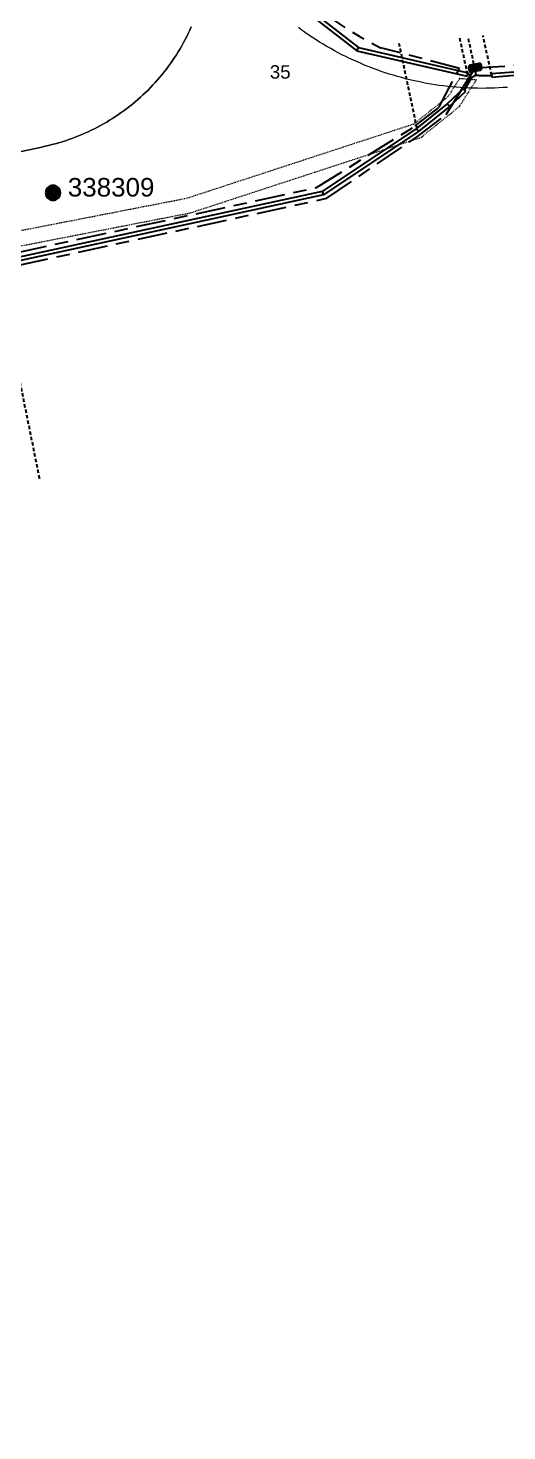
# Model space of a CAD drawing. Header units: metres. Extents: x 292510 to 295946, y 6251475 to 6256272.
# Drawn here: x 294406.5 to 294471, y 6254964.8 to 6255153.6 of the extents above; entities that cross this region are included whole.
import ezdxf
from ezdxf.enums import TextEntityAlignment as Align

# ---------------------------------------------------------------- set-up
doc = ezdxf.new("R2010")
doc.units = ezdxf.units.M
for name, pattern in [('Cable Exist UG', [8.2, 4, -1.2, 1.8, -1.2]), ('DASHED', [0.75, 0.5, -0.25]), ('HIDDEN', [0.375, 0.25, -0.125]), ('HIDDEN2', [0.1875, 0.125, -0.0625])]:
    doc.linetypes.add(name, pattern=pattern)
doc.layers.get('0').update_dxf_attribs({"color": 6})
doc.layers.add('Cadastre Land Parcels_SP_EXT', color=7, linetype='Continuous', lineweight=5)
doc.layers.add('Cadastre Other Property_SP_EXT', color=9, linetype='HIDDEN', lineweight=5)
for name, color, linetype in [('Duct_SP_EXT', 7, 'Continuous'), ('Equip_HV_EXT', 7, 'Continuous'), ('Mains_HV_EXT', 7, 'Continuous'), ('Mains_HV_MOD', 7, 'Continuous'), ('SupportsOH_SP_TR_HV_LV_SL_EXT', 7, 'Continuous'), ('Trench_SP_EXT', 7, 'Continuous')]:
    doc.layers.add(name, color=color, linetype=linetype)
doc.layers.add('UNKNOWN_FEATURES', color=1, linetype='DASHED', plot=False)
doc.styles.add('POLE_LABEL', font='arial.ttf')
doc.styles.get("Standard").update_dxf_attribs({"font": 'arial.ttf'})

# ---------------------------------------------------------------- blocks, each defined once
blk = doc.blocks.new('POLE_EXT')
blk.add_hatch(color=256).paths.add_polyline_path([(-1, 0, 1), (1, 0, 1)])
blk.add_lwpolyline([(-1, 0, 1), (1, 0, 1)], format="xyb", close=True)
for tag, height, flags, p in [('pNumber', 2.5, 8, (-17.84, 2.07)), ('OWNED_BY', 0.2, 9, (1.35, -0.4)), ('SPECIAL_USE', 0.2, 9, (1.35, -0.8)), ('STATE', 0.2, 9, (1.35, -1)), ('cLV', 0.2, 9, (1.35, -1.4)), ('hDepth', 0.2, 9, (1.35, -1.6)), ('hDia', 0.2, 9, (1.35, -1.8)), ('PARENT', 0.2, 9, (1.35, -0.6)), ('USAGE', 0.2, 9, (1.35, -1.2)), ('cHV', 0.2, 9, (1.35, -2)), ('cLinedev', 0.2, 9, (1.35, -3.4)), ('pExisting', 0.2, 9, (1.35, -3.8)), ('LBRACKET', 0.2, 9, (1.35, -2.2)), ('LExisting', 0.2, 9, (1.35, -2.4)), ('LANTNUMBER', 0.2, 9, (1.35, -2.6)), ('LOther', 0.2, 9, (1.35, -2.8)), ('LRemove', 0.2, 9, (1.35, -3)), ('LEGEND', 0.2, 9, (1.35, -3.2)), ('LOCATION', 0.2, 9, (1.35, -3.6)), ('pFooting', 0.2, 9, (1.35, -4.4)), ('pNew', 0.2, 9, (1.35, -4.6)), ('pRelocate', 0.2, 9, (1.35, -5)), ('pRemove', 0.2, 9, (1.35, -5.2)), ('pReplace', 0.2, 9, (1.35, -5.4)), ('pStay', 0.2, 9, (1.35, -5.6)), ('PFNUMBER', 0.2, 9, (1.35, -4)), ('NEWPFNUMBER', 0.2, 9, (1.35, -4.2)), ('pType', 0.2, 9, (1.35, -5.8)), ('cspan', 0.2, 9, (1.35, -6)), ('STREETNAME', 0.2, 9, (1.35, -6.2)), ('SUBURB', 0.2, 9, (1.35, -6.4)), ('OPERATED_BY', 0.2, 9, (1.36, -7.01)), ('NOTES', 0.2, 9, (1.35, -6.6)), ('MAINTAINED_BY', 0.2, 9, (1.36, -6.81))]:
    blk.add_attdef(tag, text='', height=height, dxfattribs=dict(flags=flags)).set_placement(p, align=Align.MIDDLE_LEFT)
at = {"style": 'POLE_LABEL'}
for tag, height, flags, p in [('ASSET_NUM', 2.5, 8, (2, 2)), ('STRUCTURE_PLANT_NUMBER', 0.2, 9, (1.35, 0.03)), ('STREET_CODE', 0.2, 9, (1.35, -0.2))]:
    blk.add_attdef(tag, text='', height=height, dxfattribs=dict(at, flags=flags)).set_placement(p, align=Align.MIDDLE_LEFT)
at = {"flags": 1}
blk.add_attdef('Z', (1.35, -7.33), '', height=0.2, dxfattribs=at)
blk = doc.blocks.new('HV_STJ_EXT')
h = blk.add_hatch(color=256)
edge = h.paths.add_edge_path()
edge.add_ellipse((-0.59, 0.13), major_axis=(0.226, 0.226), ratio=1, start_angle=45, end_angle=135)
edge.add_line((-0.91, 0.13), (-0.91, -0.13))
edge.add_ellipse((-0.59, -0.13), major_axis=(0.226, 0.226), ratio=1, start_angle=135, end_angle=225)
edge.add_line((-0.59, -0.45), (0.59, -0.45))
edge.add_ellipse((0.59, -0.13), major_axis=(-0.226, 0.226), ratio=1, start_angle=135, end_angle=225)
edge.add_line((0.91, -0.13), (0.91, 0.13))
edge.add_ellipse((0.59, 0.13), major_axis=(-0.226, 0.226), ratio=1, start_angle=225, end_angle=315)
edge.add_line((0.59, 0.45), (-0.59, 0.45))
blk.add_lwpolyline([(-0.91, 0.13), (-0.91, -0.13, 0.414214), (-0.59, -0.45), (0.59, -0.45, 0.414214), (0.91, -0.13), (0.91, 0.13, 0.414214), (0.59, 0.45), (-0.59, 0.45, 0.414214)], format="xyb", close=True)
for tag, flags, p in [('ORIENTATION', 9, (1.5, 0)), ('Z', 1, (1.5, -0.8)), ('USAGE', 9, (1.5, -0.2)), ('LEGEND', 9, (1.5, -0.4)), ('NOTES', 9, (1.5, -0.6))]:
    blk.add_attdef(tag, text='', height=0.2, dxfattribs=dict(flags=flags)).set_placement(p, align=Align.MIDDLE_LEFT)

msp = doc.modelspace()

# ---------------------------------------------------------------- linework, layer by layer
at = {"layer": 'Cadastre Land Parcels_SP_EXT', "linetype": 'Continuous'}
for points in [[(294308.54, 6255116.66), (294408.38, 6255137.63), (294408.38, 6255137.63), (294408.84, 6255137.73), (294409.3, 6255137.84), (294409.75, 6255137.95), (294410.21, 6255138.07), (294410.66, 6255138.19), (294411.11, 6255138.33), (294411.56, 6255138.47), (294412.01, 6255138.62), (294412.45, 6255138.78), (294412.89, 6255138.94), (294413.33, 6255139.12), (294413.76, 6255139.3), (294414.19, 6255139.48), (294414.62, 6255139.68), (294415.05, 6255139.88), (294415.47, 6255140.09), (294415.89, 6255140.3), (294416.3, 6255140.52), (294416.71, 6255140.75), (294417.12, 6255140.99), (294417.52, 6255141.23), (294417.92, 6255141.48), (294418.32, 6255141.74), (294418.71, 6255142), (294419.09, 6255142.27), (294419.47, 6255142.55), (294419.85, 6255142.83), (294420.22, 6255143.12), (294420.59, 6255143.41), (294420.95, 6255143.71), (294421.31, 6255144.02), (294421.66, 6255144.33), (294422, 6255144.65), (294422.34, 6255144.97), (294422.68, 6255145.3), (294423.01, 6255145.64), (294423.33, 6255145.98), (294423.65, 6255146.32), (294423.96, 6255146.68), (294424.27, 6255147.03), (294424.57, 6255147.39), (294424.87, 6255147.76), (294425.15, 6255148.13), (294425.44, 6255148.51), (294425.71, 6255148.89), (294425.98, 6255149.28), (294426.24, 6255149.67), (294426.5, 6255150.06), (294426.75, 6255150.46), (294426.99, 6255150.86), (294427.23, 6255151.27), (294427.46, 6255151.68), (294427.68, 6255152.09), (294427.89, 6255152.51), (294428.1, 6255152.93), (294428.3, 6255153.36), (294428.5, 6255153.79)], [(294428.5, 6255153.79), (294428.3, 6255153.36), (294428.1, 6255152.93), (294427.89, 6255152.51), (294427.68, 6255152.09), (294427.46, 6255151.68), (294427.23, 6255151.27), (294426.99, 6255150.86), (294426.75, 6255150.46), (294426.5, 6255150.06), (294426.24, 6255149.67), (294425.98, 6255149.28), (294425.71, 6255148.89), (294425.44, 6255148.51), (294425.15, 6255148.13), (294424.87, 6255147.76), (294424.57, 6255147.39), (294424.27, 6255147.03), (294423.96, 6255146.68), (294423.65, 6255146.32), (294423.33, 6255145.98), (294423.01, 6255145.64), (294422.68, 6255145.3), (294422.34, 6255144.97), (294422, 6255144.65), (294421.66, 6255144.33), (294421.31, 6255144.02), (294420.95, 6255143.71), (294420.59, 6255143.41), (294420.22, 6255143.12), (294419.85, 6255142.83), (294419.47, 6255142.55), (294419.09, 6255142.27), (294418.71, 6255142), (294418.32, 6255141.74), (294417.92, 6255141.48), (294417.52, 6255141.23), (294417.12, 6255140.99), (294416.71, 6255140.75), (294416.3, 6255140.52), (294415.89, 6255140.3), (294415.47, 6255140.09), (294415.05, 6255139.88), (294414.62, 6255139.68), (294414.19, 6255139.48), (294413.76, 6255139.3), (294413.33, 6255139.12), (294412.89, 6255138.94), (294412.45, 6255138.78), (294412.01, 6255138.62), (294411.56, 6255138.47), (294411.11, 6255138.33), (294410.66, 6255138.19), (294410.21, 6255138.07), (294409.75, 6255137.95), (294409.3, 6255137.84), (294408.84, 6255137.73), (294408.38, 6255137.63), (294308.54, 6255116.66)], [(294471.04, 6255145.66), (294470.47, 6255145.62), (294469.89, 6255145.58), (294469.32, 6255145.56), (294468.74, 6255145.54), (294468.17, 6255145.53), (294467.59, 6255145.52), (294467.02, 6255145.53), (294466.45, 6255145.54), (294465.87, 6255145.56), (294465.3, 6255145.59), (294464.72, 6255145.63), (294464.15, 6255145.67), (294463.58, 6255145.72), (294463.01, 6255145.78), (294462.44, 6255145.85), (294461.87, 6255145.93), (294461.3, 6255146.01), (294460.73, 6255146.1), (294460.17, 6255146.2), (294459.6, 6255146.31), (294459.04, 6255146.43), (294458.48, 6255146.55), (294457.92, 6255146.68), (294457.36, 6255146.82), (294456.8, 6255146.97), (294456.25, 6255147.12), (294455.7, 6255147.28), (294455.15, 6255147.45), (294454.6, 6255147.63), (294454.06, 6255147.81), (294453.52, 6255148), (294452.98, 6255148.2), (294452.44, 6255148.41), (294451.91, 6255148.62), (294451.38, 6255148.85), (294450.85, 6255149.08), (294450.33, 6255149.31), (294449.81, 6255149.56), (294449.29, 6255149.81), (294448.78, 6255150.06), (294448.27, 6255150.33), (294447.76, 6255150.6), (294447.26, 6255150.88), (294446.76, 6255151.17), (294446.26, 6255151.46), (294445.77, 6255151.76), (294445.29, 6255152.06), (294444.81, 6255152.38), (294444.33, 6255152.7), (294443.86, 6255153.02), (294443.39, 6255153.36), (294442.92, 6255153.7)]]:
    msp.add_lwpolyline(points, dxfattribs=at)
at = {"layer": 'Cadastre Other Property_SP_EXT', "linetype": 'HIDDEN2'}
msp.add_lwpolyline([(294422.97, 6254924.37), (294345.6, 6255079.79), (294340.54, 6255091.6), (294337.57, 6255109.66), (294338.46, 6255111.25), (294428.37, 6255128.76), (294459.41, 6255138.92), (294464.55, 6255143.05), (294466.86, 6255146.66), (294464.59, 6255146.84), (294464.59, 6255146.84), (294463.04, 6255144.4), (294458.44, 6255140.71), (294427.87, 6255130.7), (294337.18, 6255113.03), (294335.48, 6255110.03), (294338.61, 6255091.04), (294343.78, 6255078.96), (294394.64, 6254976.77), (294421.21, 6254923.43)], dxfattribs=at)
at = {"layer": 'Duct_SP_EXT'}
for p, q in [((294438.72, 6255159.95), (294450.78, 6255150.58)), ((294439.06, 6255160.29), (294450.99, 6255151.03)), ((294450.78, 6255150.58), (294450.88, 6255150.8)), ((294450.78, 6255150.58), (294465.63, 6255147.15)), ((294450.99, 6255151.03), (294450.88, 6255150.8)), ((294450.99, 6255151.03), (294465.74, 6255147.61)), ((294465.63, 6255147.15), (294465.68, 6255147.38)), ((294465.74, 6255147.61), (294465.68, 6255147.38)), ((294468.92, 6255147.51), (294471.89, 6255147.76)), ((294468.92, 6255147.51), (294468.93, 6255147.27)), ((294468.95, 6255147.04), (294468.93, 6255147.27)), ((294468.95, 6255147.04), (294471.94, 6255147.28)), ((294465.08, 6255145.47), (294462.93, 6255143.45)), ((294465.41, 6255145.11), (294463.25, 6255143.09)), ((294465.08, 6255145.47), (294465.25, 6255145.29)), ((294465.41, 6255145.11), (294465.25, 6255145.29)), ((294462.93, 6255143.45), (294458.82, 6255140.14)), ((294463.25, 6255143.09), (294459.1, 6255139.75)), ((294462.93, 6255143.45), (294463.09, 6255143.27)), ((294463.25, 6255143.09), (294463.09, 6255143.27)), ((294458.82, 6255140.14), (294446.11, 6255131.64)), ((294459.1, 6255139.75), (294446.3, 6255131.19)), ((294458.82, 6255140.14), (294458.96, 6255139.95)), ((294459.1, 6255139.75), (294458.96, 6255139.95)), ((294446.11, 6255131.64), (294321.4, 6255104.55)), ((294446.3, 6255131.19), (294321.5, 6255104.08)), ((294446.11, 6255131.64), (294446.2, 6255131.42)), ((294446.3, 6255131.19), (294446.2, 6255131.42))]:
    msp.add_line(p, q, dxfattribs=at)
at = {"layer": 'Mains_HV_EXT', "linetype": 'Cable Exist UG'}
msp.add_lwpolyline([(294466.7, 6255148.31, 0.060327), (294479.19, 6255150.03), (294479.19, 6255150.03), (294618.91, 6255179.07)], format="xyb", dxfattribs=at)
at = {"layer": 'Mains_HV_MOD', "linetype": 'Cable Exist UG'}
msp.add_lwpolyline([(294452.31, 6254876.6), (294446.28, 6254875.43), (294435.75, 6254877.64), (294435.75, 6254877.64), (294424.72, 6254899.35), (294407.16, 6254933.94), (294393.2, 6254961.44), (294382.22, 6254983.04), (294337.47, 6255071.3), (294329.29, 6255087.27), (294320.2, 6255105.16), (294320.2, 6255105.16), (294341, 6255109.51), (294445.37, 6255132.17), (294458.63, 6255140.46), (294461.79, 6255142.93), (294464.58, 6255148.22), (294464.58, 6255148.22), (294453.97, 6255150.99), (294453.97, 6255150.99, -0.118748), (294434.33, 6255167.56)], format="xyb", dxfattribs=at)
msp.add_lwpolyline([(294450.45, 6254880.12), (294448.46, 6254880.45), (294443.66, 6254879.57), (294436.93, 6254879.03), (294436.93, 6254879.03), (294383.76, 6254983.78), (294353.26, 6255043.82), (294339.03, 6255071.83), (294331.19, 6255087.28), (294322.78, 6255103.85), (294341.2, 6255107.82), (294341.2, 6255107.82), (294446.74, 6255130.72), (294446.74, 6255130.72), (294458.93, 6255139.05), (294462.81, 6255142.01), (294464.84, 6255145.34), (294466.7, 6255148.31)], dxfattribs=at)
at = {"layer": 'Trench_SP_EXT', "linetype": 'Cable Exist UG'}
for points in [[(294465.21, 6255145.23), (294466.14, 6255146.86), (294466.14, 6255146.86, 0.483202), (294465.68, 6255147.38)], [(294465.22, 6255145.25), (294466.09, 6255146.78), (294466.09, 6255146.78, -0.250845), (294467.18, 6255147.27), (294467.18, 6255147.27), (294468.93, 6255147.27)]]:
    msp.add_lwpolyline(points, format="xyb", dxfattribs=at)
at = {"layer": 'UNKNOWN_FEATURES'}
for points in [[(294464.6, 6255152.31), (294465.65, 6255147.37)], [(294466.85, 6255147.3), (294465.76, 6255152.4)], [(294468.93, 6255147.27), (294467.75, 6255152.65)], [(294456.42, 6255151.63), (294458.86, 6255140.06)]]:
    msp.add_lwpolyline(points, dxfattribs=at)
msp.add_lwpolyline([(294408.11, 6255092.97), (294403.96, 6255113.44), (294382.05, 6255109.19), (294384.66, 6255121.16), (294384.66, 6255121.16, -0.205616), (294386.37, 6255123.19)], format="xyb", dxfattribs=at)

# ---------------------------------------------------------------- block references
at = {"layer": 'Equip_HV_EXT', "rotation": 10.20090966417272}
msp.add_blockref('HV_STJ_EXT', (294466.7, 6255148.31), dxfattribs=at)
at = {"layer": 'SupportsOH_SP_TR_HV_LV_SL_EXT'}
ref = msp.add_blockref('POLE_EXT', (294409.89, 6255131.46), dxfattribs=at)
ref.add_attrib('ASSET_NUM', '338309', dxfattribs={"layer": '0', "height": 2.5, "style": 'POLE_LABEL'}).set_placement((294411.89, 6255132.21), align=Align.MIDDLE_LEFT)

# ---------------------------------------------------------------- texts
at = {"layer": 'Cadastre Land Parcels_SP_EXT'}
msp.add_text('35', height=1.8, dxfattribs=at).set_placement((294439.07, 6255146.84))

doc.saveas('drawing.dxf')
